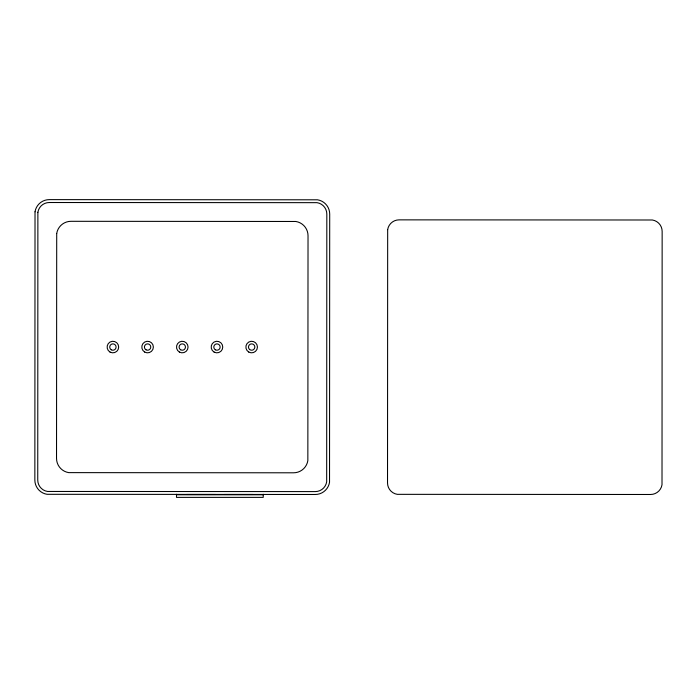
<?xml version="1.0" encoding="UTF-8"?>
<svg xmlns="http://www.w3.org/2000/svg" width="697" height="697" viewBox="0 0 697 697"><rect width="100%" height="100%" fill="white"/><g stroke="black" fill="none" stroke-linecap="round" stroke-linejoin="round"><path stroke-width="1.05" d="M186.613 494.487L215.521 494.487M224.199 494.487L253.107 494.487M176.498 494.774L263.222 494.774M263.222 494.278L263.222 497.379L176.498 497.379L176.498 494.278M35.024 211.818L34.85 480.033A14.454 14.454 0 0 0 47.039 494.304L315.253 494.487A14.454 14.454 0 0 0 329.533 482.289L329.707 214.075A14.454 14.454 0 0 0 317.518 199.804L49.304 199.621A14.454 14.454 0 0 0 35.024 211.818M37.882 212.271L37.743 480.033A11.561 11.561 0 0 0 47.492 491.455L315.253 491.594A11.561 11.561 0 0 0 326.675 481.836L326.823 214.075A11.561 11.561 0 0 0 317.065 202.661L49.304 202.513A11.561 11.561 0 0 0 37.882 212.271M56.71 233.495L56.527 458.347A14.454 14.454 0 0 0 68.724 472.627L293.576 472.801A14.454 14.454 0 0 0 307.847 460.612L308.03 235.76A14.454 14.454 0 0 0 295.833 221.48L70.981 221.306A14.454 14.454 0 0 0 56.71 233.495M387.671 229.618L387.523 482.925A11.561 11.561 0 0 0 397.281 494.339L650.589 494.487A11.561 11.561 0 0 0 662.011 484.729L662.15 231.421A11.561 11.561 0 0 0 652.392 219.999L399.085 219.86A11.561 11.561 0 0 0 387.671 229.618M249.657 349.528A3.18 3.18 0 0 0 254.797 347.55A3.18 3.18 0 0 0 250.519 344.083A3.18 3.18 0 0 0 249.657 349.528M215.382 349.807A3.18 3.18 0 0 0 220.147 347.054A3.18 3.18 0 0 0 215.382 344.301A3.18 3.18 0 0 0 215.382 349.807M180.689 349.807A3.18 3.18 0 0 0 185.463 347.054A3.18 3.18 0 0 0 180.689 344.301A3.18 3.18 0 0 0 180.689 349.807M146.004 349.807A3.18 3.18 0 0 0 150.77 347.054A3.18 3.18 0 0 0 146.004 344.301A3.18 3.18 0 0 0 146.004 349.807M111.311 349.807A3.18 3.18 0 0 0 116.085 347.054A3.18 3.18 0 0 0 111.311 344.301A3.18 3.18 0 0 0 111.311 349.807M248.768 352.063A5.785 5.785 0 0 0 257.437 347.054A5.785 5.785 0 0 0 248.768 342.044A5.785 5.785 0 0 0 248.768 352.063M214.075 352.063A5.785 5.785 0 0 0 222.752 347.054A5.785 5.785 0 0 0 214.075 342.044A5.785 5.785 0 0 0 214.075 352.063M179.39 352.063A5.785 5.785 0 0 0 188.059 347.054A5.785 5.785 0 0 0 179.39 342.044A5.785 5.785 0 0 0 179.39 352.063M144.697 352.063A5.785 5.785 0 0 0 153.375 347.054A5.785 5.785 0 0 0 144.697 342.044A5.785 5.785 0 0 0 144.697 352.063M110.013 352.063A5.785 5.785 0 0 0 118.682 347.054A5.785 5.785 0 0 0 110.013 342.044A5.785 5.785 0 0 0 110.013 352.063"/></g></svg>
